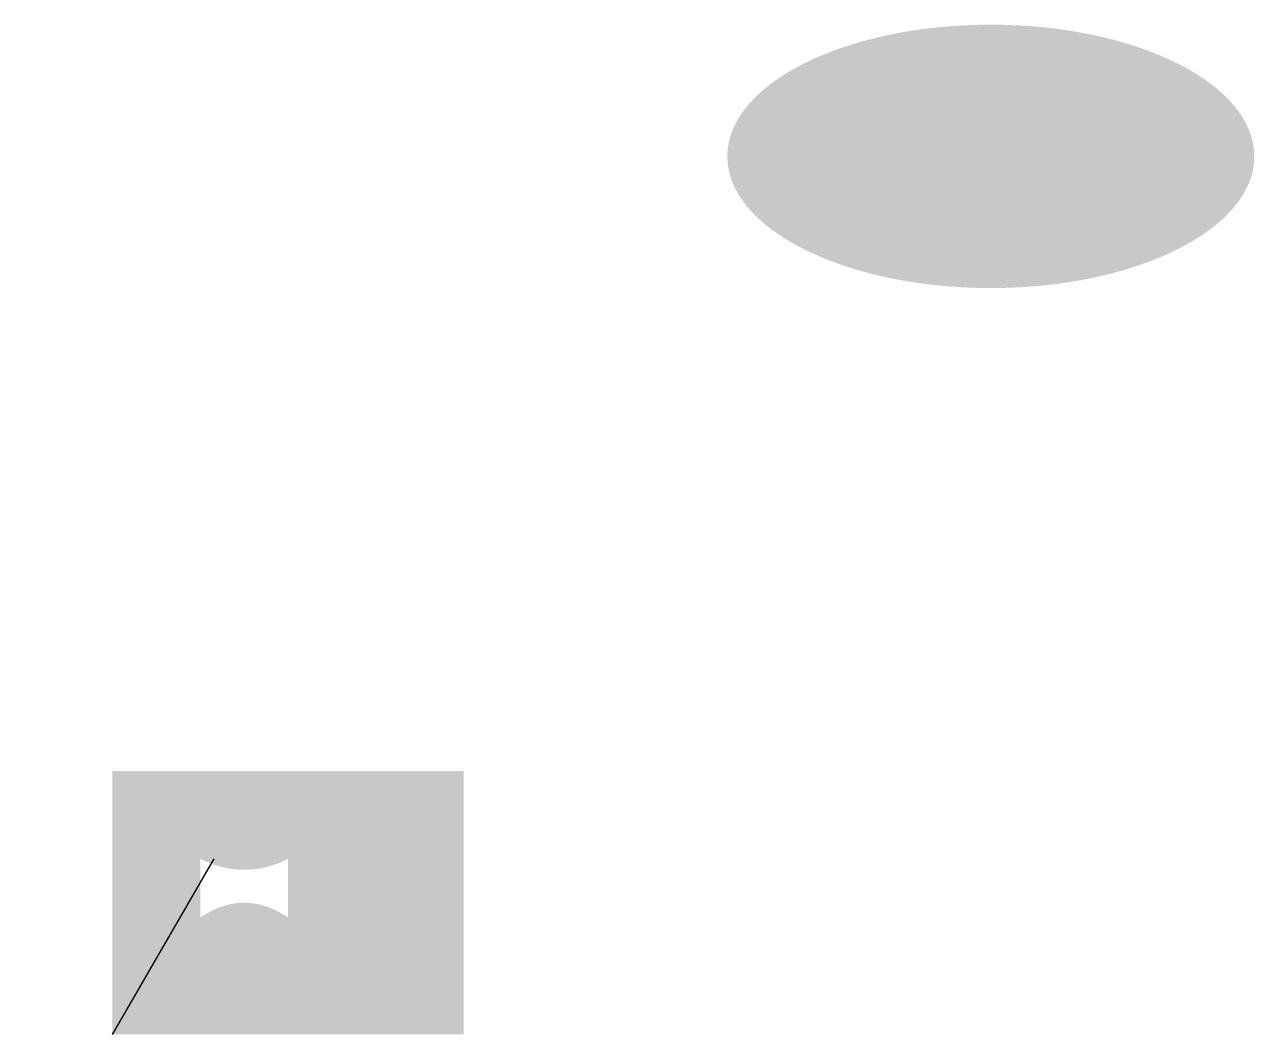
# Model space of a CAD drawing. Header units: metres. Extents: x -1 to 13, y 0 to 11.5.
import ezdxf

# ---------------------------------------------------------------- set-up
doc = ezdxf.new("R2010")
doc.units = ezdxf.units.M

msp = doc.modelspace()

# ---------------------------------------------------------------- hatches: boundary and pattern name
h = msp.add_hatch(color=7)
edge = h.paths.add_edge_path()
edge.add_ellipse((10, 10), major_axis=(3, 0), ratio=0.5, start_angle=0, end_angle=360)
h = msp.add_hatch()
h.set_pattern_fill('ANSI31', scale=2, angle=15)
edge = h.paths.add_edge_path()
edge.add_line((0, 0), (5, 0))
edge.add_arc((5, 1), 1, 270, 90)
edge.add_line((5, 2), (0, 2))
edge.add_arc((0, 1), 1, 90, 270, ccw=False)
h = msp.add_hatch(color=7)
edge = h.paths.add_edge_path()
edge.add_spline(control_points=[(0, 0), (1, 2), (2, 2), (3, 0)], knot_values=[0, 0, 0, 0, 1, 1, 1, 1], degree=3, periodic=0)
edge.add_line((3, 0), (0, 0))
h = msp.add_hatch(color=7)
h.set_gradient(color1=(255, 0, 0), color2=(0, 0, 255), rotation=45)
h.paths.add_polyline_path([(0, 0), (1, 0), (1, 1)])
at = {"layer": 'H'}
h = msp.add_hatch(color=3, dxfattribs=at)
h.paths.add_polyline_path([(0, 0), (4, 0), (4, 3), (0, 3)])
h.paths.add_polyline_path([(1, 1, 0.5), (2, 1), (2, 2, -0.25), (1, 2)], flags=16)

doc.saveas('drawing.dxf')
